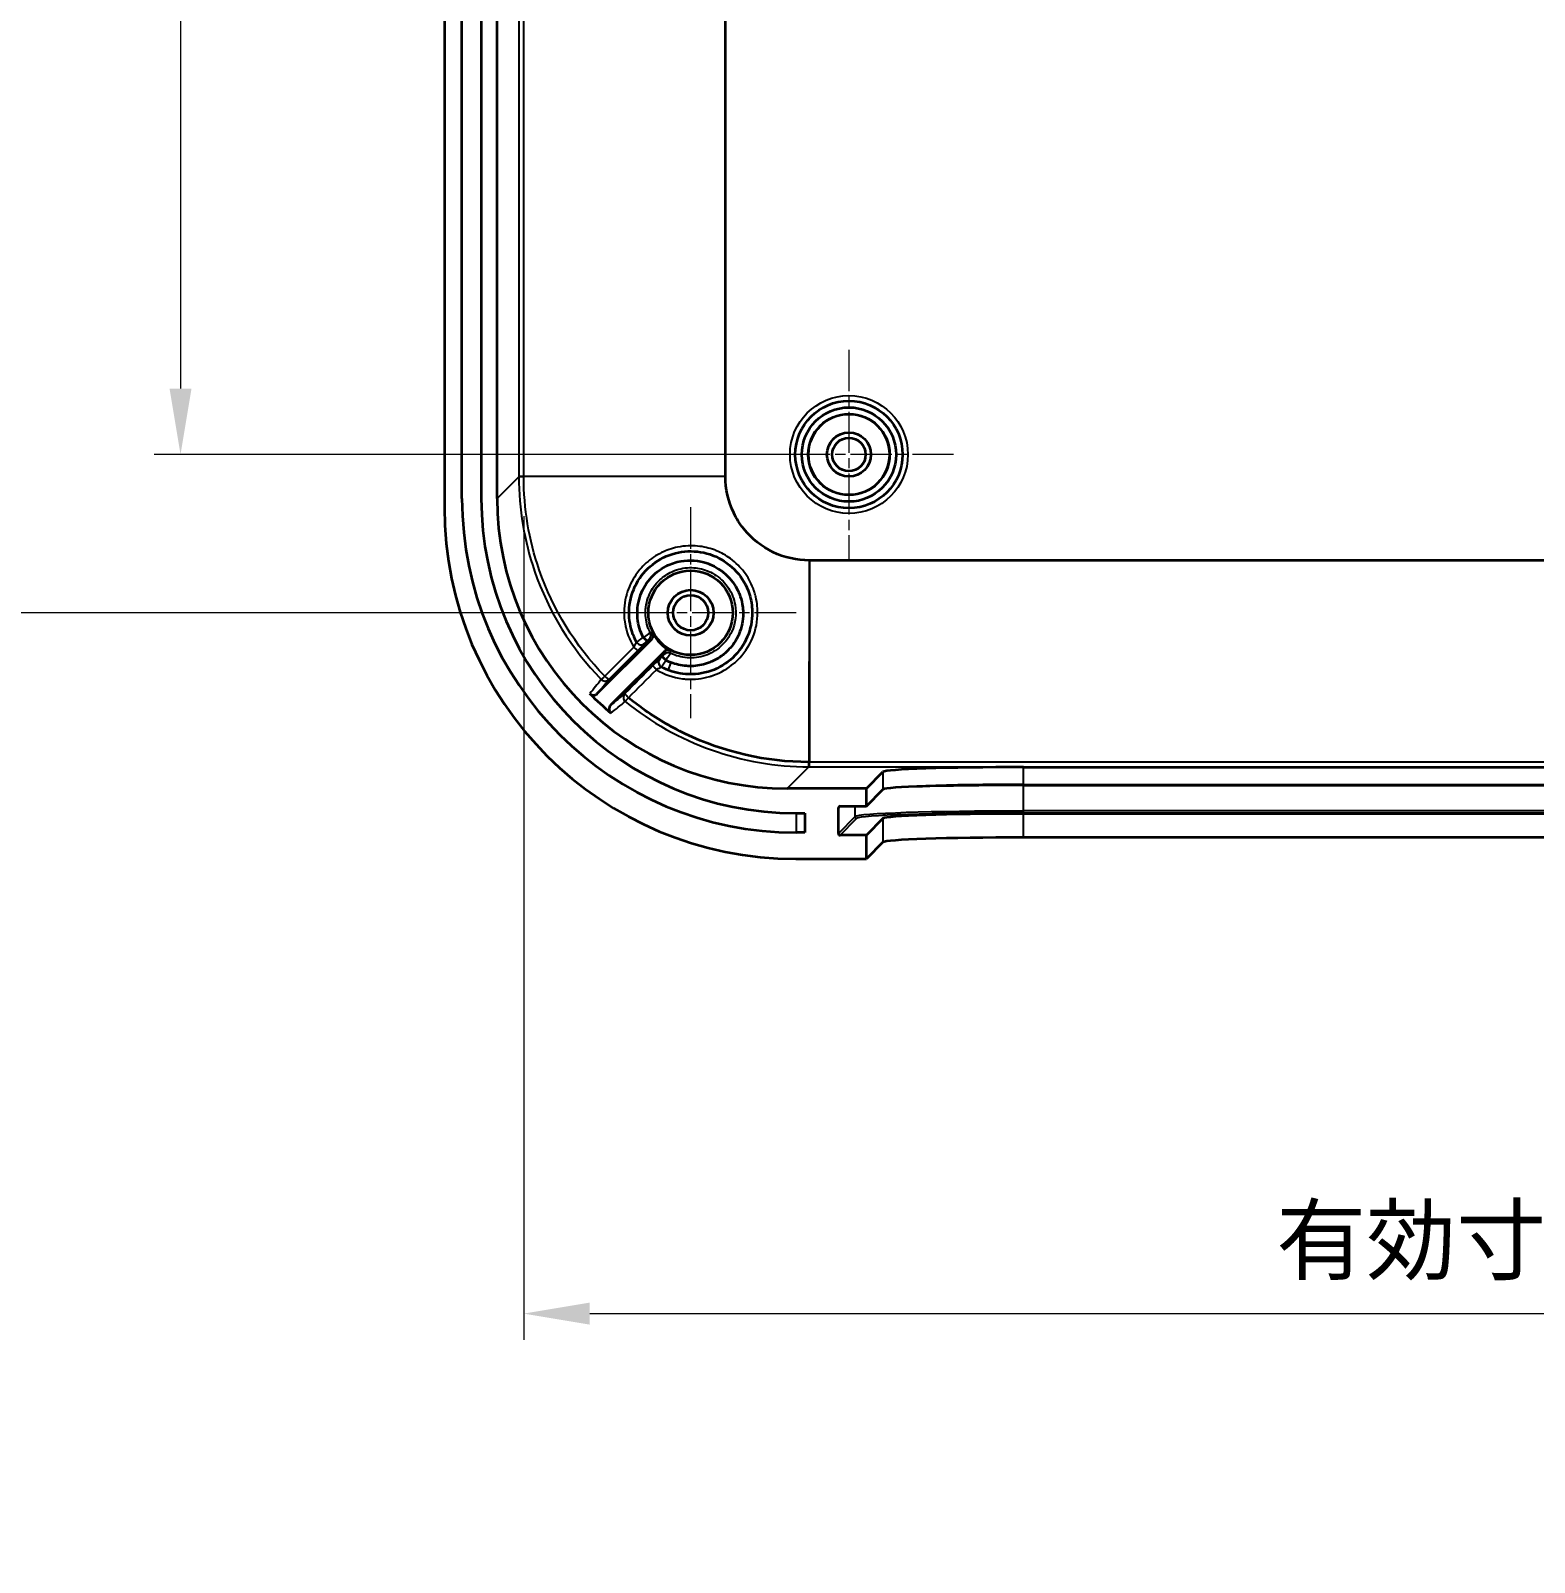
# Model space of a CAD drawing. Header units: millimetres. Extents: x 22 to 3190, y 12 to 574.
# Drawn here: x 1738.8 to 1824.3, y 306.7 to 393.8 of the extents above; entities that cross this region are included whole.
import ezdxf

# ---------------------------------------------------------------- set-up
doc = ezdxf.new("R2010")
doc.units = ezdxf.units.MM
doc.header["$LTSCALE"] = 1.5
doc.linetypes.add('CHAIN', pattern=[0.3543, 0.2362, -0.0295, 0.0591, -0.0295])
doc.layers.get('Defpoints').update_dxf_attribs({"lineweight": 25})
doc.layers.add('Center Mark (ISO)', color=7, linetype='Continuous', lineweight=18, true_color=0x80ffff)
for name, color, linetype, lineweight in [('Dimension (ISO)', 7, 'Continuous', 18), ('Visible (ISO)', 7, 'Continuous', 35), ('Visible Narrow (ISO)', 7, 'Continuous', 25)]:
    doc.layers.add(name, color=color, linetype=linetype, lineweight=lineweight)
doc.styles.add('Note Text (TK)', font='')
doc.styles.get('Note Text (TK)').set_extended_font_data('MS PGothic')
doc.dimstyles.new('Default - Method 1b (TK)', dxfattribs={"dimscale": 1.5, "dimtxt": 2.5, "dimasz": 2.5, "dimexe": 1, "dimexo": 1.5, "dimgap": 1, "dimtad": 1, "dimtoh": 1, "dimrnd": 1e-08, "dimdsep": 46, "dimtxsty": 'Note Text (TK)', "dimcen": 0.09, "dimdle": 5, "dimclrd": 100, "dimclre": 100, "dimclrt": 7, "dimadec": 1, "dimazin": 1, "dimtfac": 1, "dimtmove": 0, "dimatfit": 3, "dimfxl": 1, "dimtolj": 1, "dimlwd": -1, "dimlwe": -1, "dimarcsym": 0})

# ---------------------------------------------------------------- blocks, each defined once
blk = doc.blocks.new('*D47')
at = {"layer": 'Defpoints', "color": 0, "transparency": 16777216}
for p in [(1785.288, 423.694), (1747.288, 369.694), (1785.288, 369.694)]:
    blk.add_point(p, dxfattribs=at)
at = {"layer": 'Dimension (ISO)', "color": 100, "transparency": 16777216}
for p, q in [((1783.038, 423.694), (1745.788, 423.694)), ((1747.288, 419.944), (1747.288, 373.444)), ((1783.038, 369.694), (1745.788, 369.694))]:
    blk.add_line(p, q, dxfattribs=at)
for points in [[(1746.663, 419.944), (1747.913, 419.944), (1747.288, 423.694)], [(1746.663, 373.444), (1747.913, 373.444), (1747.288, 369.694)]]:
    blk.add_solid(points, dxfattribs=at)
at = {"layer": 'Dimension (ISO)', "color": 7, "transparency": 16777216, "insert": (1743.913, 394.19), "char_height": 3.75, "attachment_point": 4, "rotation": 90, "style": 'Note Text (TK)'}
blk.add_mtext('\\A1;54', dxfattribs=at)
blk = doc.blocks.new('*D48')
at = {"layer": 'Defpoints', "color": 0, "transparency": 16777216}
for p in [(1730.992, 432.694), (1776.288, 432.694), (1776.288, 360.694)]:
    blk.add_point(p, dxfattribs=at)
at = {"layer": 'Dimension (ISO)', "color": 100, "transparency": 16777216}
for p, q in [((1774.038, 432.694), (1729.492, 432.694)), ((1730.992, 364.444), (1730.992, 428.944)), ((1774.038, 360.694), (1729.492, 360.694))]:
    blk.add_line(p, q, dxfattribs=at)
for points in [[(1730.367, 428.944), (1731.617, 428.944), (1730.992, 432.694)], [(1730.367, 364.444), (1731.617, 364.444), (1730.992, 360.694)]]:
    blk.add_solid(points, dxfattribs=at)
at = {"layer": 'Dimension (ISO)', "color": 7, "transparency": 16777216, "insert": (1727.617, 394.286), "char_height": 3.75, "attachment_point": 4, "rotation": 90, "style": 'Note Text (TK)'}
blk.add_mtext('\\A1;72', dxfattribs=at)
blk = doc.blocks.new('*D51')
at = {"layer": 'Defpoints', "color": 0, "transparency": 16777216}
for p in [(1907.777, 368.458), (1766.799, 368.434), (1907.777, 320.841)]:
    blk.add_point(p, dxfattribs=at)
at = {"layer": 'Dimension (ISO)', "color": 100, "transparency": 16777216}
for p, q in [((1766.799, 366.184), (1766.799, 319.341)), ((1907.777, 366.208), (1907.777, 319.341)), ((1770.549, 320.841), (1904.027, 320.841))]:
    blk.add_line(p, q, dxfattribs=at)
for points in [[(1770.549, 321.466), (1770.549, 320.216), (1766.799, 320.841)], [(1904.027, 321.466), (1904.027, 320.216), (1907.777, 320.841)]]:
    blk.add_solid(points, dxfattribs=at)
at = {"layer": 'Dimension (ISO)', "color": 7, "transparency": 16777216, "insert": (1808.215, 324.813), "char_height": 3.75, "attachment_point": 4, "style": 'Note Text (TK)'}
blk.add_mtext('\\A1; 有効寸法 / Max dim. 141', dxfattribs=at)

msp = doc.modelspace()

# ---------------------------------------------------------------- linework, layer by layer
at = {"layer": 'Center Mark (ISO)', "linetype": 'CHAIN', "ltscale": 6.611584}
for p, q in [((1785.2882, 375.6437), (1785.2882, 363.7437)), ((1791.2382, 369.6937), (1779.3382, 369.6937))]:
    msp.add_line(p, q, dxfattribs=at)
at = {"layer": 'Center Mark (ISO)', "linetype": 'CHAIN', "ltscale": 6.667144}
for p, q in [((1776.2882, 366.6937), (1776.2882, 354.6937)), ((1782.2882, 360.6937), (1770.2882, 360.6937))]:
    msp.add_line(p, q, dxfattribs=at)
at = {"layer": 'Visible (ISO)'}
for p, q in [((1762.2882, 426.7059), (1762.2882, 366.6815)), ((1763.2882, 367.1937), (1763.2882, 426.1937)), ((1764.3882, 426.1937), (1764.3882, 367.1937)), ((1765.2882, 367.1837), (1765.2882, 426.2038)), ((1778.2628, 368.4583), (1778.2628, 424.9292)), ((1778.2628, 368.4491), (1778.2628, 368.4583)), ((1783.0527, 363.6683), (1783.0436, 363.6683)), ((1891.5236, 363.6683), (1783.0527, 363.6683)), ((1770.982, 356.0947), (1774.0728, 359.1855)), ((1774.7799, 358.4784), (1771.7387, 355.4372)), ((1795.2186, 351.916), (1879.3577, 351.916)), ((1786.2882, 350.6937), (1787.2233, 351.6462)), ((1786.2882, 350.6937), (1781.7781, 350.6937)), ((1786.2882, 349.6956), (1786.2882, 350.6937)), ((1786.2882, 349.6956), (1787.2233, 350.648)), ((1795.2186, 350.9178), (1879.3577, 350.9178)), ((1782.2882, 349.2937), (1782.7882, 349.2937)), ((1782.7882, 349.2937), (1782.7882, 348.1937)), ((1784.6889, 348.1446), (1784.6907, 349.5955)), ((1784.7909, 349.6956), (1786.2882, 349.6956)), ((1787.2233, 348.997), (1786.2882, 348.0445)), ((1879.3577, 349.2668), (1795.2186, 349.2668)), ((1782.7882, 348.1937), (1782.2882, 348.1937)), ((1786.2882, 348.0445), (1784.7889, 348.0445)), ((1786.2882, 346.6937), (1786.2882, 348.0445)), ((1787.2233, 347.6462), (1786.2882, 346.6937)), ((1879.3577, 347.916), (1795.2186, 347.916)), ((1782.276, 346.6937), (1786.2882, 346.6937))]:
    msp.add_line(p, q, dxfattribs=at)
for centre, radius in [((1785.2882, 369.6937), 3.05), ((1785.2882, 369.6937), 2.68), ((1785.2882, 369.6937), 2.3), ((1785.2882, 369.6937), 1.25), ((1785.2882, 369.6937), 0.95), ((1776.2882, 360.6937), 2.4), ((1776.2882, 360.6937), 1.3), ((1776.2882, 360.6937), 1)]:
    msp.add_circle(centre, radius, dxfattribs=at)
for centre, radius, start, end in [((1782.2882, 367.1937), 19, 180, 270), ((1782.2882, 367.1937), 17.9, 180, 270), ((1776.2882, 360.6937), 2.4518, 208.099301, 241.900699)]:
    msp.add_arc(centre, radius, start, end, dxfattribs=at)
for centre, major_axis, ratio, start_param, end_param in [((1781.7982, 367.2038), (-11.6815, -11.6815), 0.9987828, 5.4983961, 7.0679745), ((1782.3003, 366.7059), (-14.1594, -14.1594), 0.9987828, 5.4983961, 7.0679745), ((1774.8384, 360.1546), (-1.2423, -0.865), 0.1622715, 6.2616213, 6.3123807), ((1775.7777, 359.2827), (0.892, 1.2829), 0.1596934, 3.1127788, 3.1626614), ((1776.2667, 360.6695), (-2.2796, 1.9676), 0.9981776, 1.8068321, 1.9074243), ((1782.3046, 367.7101), (-11.6815, -11.6815), 0.9987828, 6.2774557, 6.3763468), ((1795.2186, 351.6366), (-8, 0), 0.0349208, 4.712389, 6.248913), ((1795.2186, 350.6384), (8, 0), 0.0349208, 1.5707963, 3.1073204), ((1784.7907, 349.5955), (0.0701, 0.0714), 0.9988047, 0.7756243, 2.3464206), ((1795.2186, 348.9874), (-8, 0), 0.0349208, 4.712389, 6.248913), ((1784.789, 348.1446), (-0.0701, -0.0714), 0.9988047, 5.4880132, 7.0588096), ((1795.2186, 347.6366), (8, 0), 0.0349208, 1.5707963, 3.1073204)]:
    msp.add_ellipse(centre, major_axis=major_axis, ratio=ratio, start_param=start_param, end_param=end_param, dxfattribs=at)
for points, knots in [([(1783.0436, 363.6683), (1782.3263, 363.6697), (1780.8962, 363.9986), (1779.4679, 365.1395), (1778.5117, 366.6604), (1778.2641, 367.7319), (1778.2628, 368.4491)], [-0.7828903, -0.7828903, -0.7828903, -0.7828903, -0.3355244, 0.1118415, 0.3355244, 0.7828903, 0.7828903, 0.7828903, 0.7828903]), ([(1773.21, 359.028), (1773.0063, 359.405), (1772.721, 360.2876), (1772.8323, 361.7087), (1773.5323, 363.0117), (1774.6971, 363.9251), (1776.1268, 364.2889), (1778.0821, 363.9766), (1779.3251, 362.7437), (1779.752, 361.3516), (1779.8467, 360.3825), (1779.5219, 359.1076), (1778.6113, 357.9424), (1777.3081, 357.2393), (1775.8854, 357.126), (1775.0007, 357.4111), (1774.6224, 357.6156)], [1.305885, 1.305885, 1.305885, 1.305885, 1.4454958, 1.6031123, 1.7607287, 1.9183452, 2.0759616, 2.2335781, 2.548811, 2.6013498, 2.7064274, 2.8640438, 3.0216603, 3.1792767, 3.3368932, 3.4769863, 3.4769863, 3.4769863, 3.4769863]), ([(1773.5934, 359.2942), (1773.4192, 359.6321), (1773.1946, 360.3939), (1773.3165, 361.59), (1773.9023, 362.6604), (1774.778, 363.3555), (1775.9228, 363.7356), (1776.7997, 363.6711), (1777.3161, 363.4789), (1777.3632, 363.4599)], [0.25268618, 0.25268618, 0.25268618, 0.25268618, 0.38573744, 0.52588605, 0.66603465, 0.80618326, 0.91129471, 1.08648047, 1.10425203, 1.10425203, 1.10425203, 1.10425203]), ([(1777.3632, 363.4599), (1778.0587, 363.1802), (1778.6979, 362.5858), (1779.0276, 361.8428), (1779.0512, 361.7847)], [1.10425203, 1.10425203, 1.10425203, 1.10425203, 1.36677768, 1.38876003, 1.38876003, 1.38876003, 1.38876003]), ([(1779.0511, 361.7847), (1779.0529, 361.7803), (1779.0547, 361.7758), (1779.0565, 361.7714), (1779.1316, 361.5837), (1779.1875, 361.3883), (1779.2233, 361.1895), (1779.2464, 361.0611), (1779.2611, 360.9313), (1779.2674, 360.8013), (1779.2867, 360.4025), (1779.2263, 360.0014), (1779.0898, 359.6275), (1779.0631, 359.5544), (1779.0336, 359.4823), (1779.0012, 359.4115), (1778.8681, 359.1202), (1778.6871, 358.8503), (1778.4685, 358.6158), (1778.4108, 358.5538), (1778.3504, 358.4943), (1778.2877, 358.4375), (1778.1374, 358.3015), (1777.9733, 358.1809), (1777.7986, 358.0779), (1777.7026, 358.0213), (1777.6034, 357.97), (1777.5017, 357.9244), (1777.4182, 357.8869), (1777.3329, 357.8532), (1777.2462, 357.8235), (1776.955, 357.7238), (1776.6481, 357.6694), (1776.34, 357.6624), (1776.2419, 357.6602), (1776.1438, 357.6628), (1776.046, 357.6702), (1775.745, 357.693), (1775.4471, 357.7615), (1775.1659, 357.8721)], [1.38876004, 1.38876004, 1.38876004, 1.38876004, 1.39042964, 1.39042964, 1.39042964, 1.46123387, 1.46123387, 1.46123387, 1.50692629, 1.50692629, 1.50692629, 1.64707489, 1.64707489, 1.64707489, 1.6744959, 1.6744959, 1.6744959, 1.7872235, 1.7872235, 1.7872235, 1.81698766, 1.81698766, 1.81698766, 1.88823645, 1.88823645, 1.88823645, 1.9273721, 1.9273721, 1.9273721, 1.95952388, 1.95952388, 1.95952388, 2.06752071, 2.06752071, 2.06752071, 2.10189751, 2.10189751, 2.10189751, 2.20766931, 2.20766931, 2.20766931, 2.20766931]), ([(1773.8072, 359.0832), (1773.8067, 359.083), (1773.8015, 359.0876), (1773.792, 359.0965), (1773.7818, 359.106), (1773.7668, 359.1203), (1773.7476, 359.139), (1773.7285, 359.1576), (1773.7056, 359.18), (1773.6804, 359.2049), (1773.6553, 359.2298), (1773.6282, 359.2566), (1773.6007, 359.2841)], [-0.046047423, -0.046047423, -0.046047423, -0.046047423, -0.035137637, -0.035137637, -0.035137637, -0.02337866, -0.02337866, -0.02337866, -0.011675216, -0.011675216, -0.011675216, 0, 0, 0, 0]), ([(1774.0728, 359.1855), (1774.1004, 359.2131), (1774.1224, 359.2459), (1774.1375, 359.282), (1774.1436, 359.2965), (1774.1485, 359.3115), (1774.1522, 359.3267), (1774.1576, 359.3492), (1774.1603, 359.3723), (1774.1604, 359.3956), (1774.1605, 359.4205), (1774.1576, 359.4453), (1774.1517, 359.4694), (1774.1458, 359.4936), (1774.137, 359.517), (1774.1253, 359.5389)], [0, 0, 0, 0, 0.011719319, 0.011719319, 0.011719319, 0.01645319, 0.01645319, 0.01645319, 0.023438445, 0.023438445, 0.023438445, 0.030902681, 0.030902681, 0.030902681, 0.038366936, 0.038366936, 0.038366936, 0.038366936]), ([(1774.8801, 358.0044), (1774.8526, 358.0319), (1774.8257, 358.059), (1774.8007, 358.0842), (1774.7762, 358.109), (1774.7539, 358.1317), (1774.7354, 358.1507), (1774.7161, 358.1706), (1774.7012, 358.1861), (1774.6912, 358.1967), (1774.682, 358.2066), (1774.6772, 358.212), (1774.6773, 358.2125)], [-0.0461261, -0.0461261, -0.0461261, -0.0461261, -0.034437263, -0.034437263, -0.034437263, -0.022934343, -0.022934343, -0.022934343, -0.010949687, -0.010949687, -0.010949687, 0.000225745, 0.000225745, 0.000225745, 0.000225745]), ([(1775.1333, 358.5309), (1775.0989, 358.5493), (1775.0611, 358.5605), (1775.0222, 358.5644), (1774.9883, 358.5679), (1774.9542, 358.5657), (1774.9212, 358.5577), (1774.9163, 358.5566), (1774.9115, 358.5553), (1774.9067, 358.5539), (1774.8829, 358.5468), (1774.8601, 358.5367), (1774.8387, 358.524), (1774.8173, 358.5113), (1774.7975, 358.496), (1774.7799, 358.4784)], [0, 0, 0, 0, 0.011719325, 0.011719325, 0.011719325, 0.021942892, 0.021942892, 0.021942892, 0.023438457, 0.023438457, 0.023438457, 0.030902685, 0.030902685, 0.030902685, 0.038366937, 0.038366937, 0.038366937, 0.038366937]), ([(1770.5564, 356.0957), (1770.5711, 356.0809), (1770.5874, 356.0677), (1770.6223, 356.0449), (1770.641, 356.0353), (1770.6949, 356.0142), (1770.7318, 356.0069), (1770.8059, 356.0067), (1770.843, 356.0138), (1770.897, 356.0347), (1770.9158, 356.0442), (1770.9509, 356.0668), (1770.9673, 356.08), (1770.982, 356.0947)], [-0.047283753, -0.047283753, -0.047283753, -0.047283753, -0.041027353, -0.041027353, -0.034769812, -0.034769812, -0.023655693, -0.023655693, -0.012536836, -0.012536836, -0.006268454, -0.006268454, 0, 0, 0, 0]), ([(1771.7387, 355.4372), (1771.7223, 355.4208), (1771.708, 355.4025), (1771.6838, 355.363), (1771.674, 355.3419), (1771.6549, 355.285), (1771.6494, 355.2479), (1771.6527, 355.1743), (1771.6616, 355.138), (1771.6858, 355.083), (1771.6975, 355.0629), (1771.7253, 355.0257), (1771.7413, 355.0087), (1771.7591, 354.9939)], [-0.049888008, -0.049888008, -0.049888008, -0.049888008, -0.042948097, -0.042948097, -0.036008682, -0.036008682, -0.024958318, -0.024958318, -0.013910212, -0.013910212, -0.00695471, -0.00695471, 0, 0, 0, 0]), ([(1783.0119, 352.2044), (1780.5884, 352.2045), (1778.1649, 352.7602), (1775.982, 353.8102), (1775.1348, 354.2178), (1774.3236, 354.6998), (1773.559, 355.247), (1773.2827, 355.4448), (1773.0129, 355.6517), (1772.7498, 355.8669)], [-2.544143, -2.544143, -2.544143, -2.544143, -1.8181008, -1.8181008, -1.8181008, -1.5362909, -1.5362909, -1.5362909, -1.434445, -1.434445, -1.434445, -1.434445])]:
    msp.add_open_spline(points, degree=3, knots=knots, dxfattribs=at)
at = {"layer": 'Visible Narrow (ISO)'}
for p, q in [((1766.522, 424.9292), (1766.522, 368.4583)), ((1766.7989, 368.4583), (1766.7989, 424.9292)), ((1766.522, 368.4583), (1766.7989, 368.4583)), ((1766.522, 368.4583), (1766.522, 368.4274)), ((1766.7989, 368.4274), (1766.7989, 368.4583)), ((1766.7989, 368.4583), (1778.2628, 368.4583)), ((1778.2628, 368.4491), (1766.7989, 368.4274)), ((1766.522, 368.4175), (1765.2882, 367.1837)), ((1766.522, 368.4274), (1766.522, 368.4175)), ((1766.7989, 368.4175), (1766.7989, 368.4274)), ((1783.0218, 352.2044), (1783.0436, 363.6683)), ((1783.0527, 363.6683), (1783.0527, 352.2044)), ((1773.6859, 358.9586), (1773.6853, 358.9598)), ((1773.052, 358.7449), (1771.4056, 357.0972)), ((1771.6328, 356.8997), (1773.2805, 358.5487)), ((1774.5542, 358.0909), (1774.553, 358.0915)), ((1781.7781, 350.6937), (1783.0119, 351.9276)), ((1783.0218, 352.2044), (1783.0119, 352.2044)), ((1783.0119, 351.9276), (1783.0218, 351.9276)), ((1783.0527, 352.2044), (1783.0218, 352.2044)), ((1783.0218, 351.9276), (1783.0527, 351.9276)), ((1783.0527, 351.9276), (1783.0527, 352.2044)), ((1891.5236, 352.2044), (1783.0527, 352.2044)), ((1783.0527, 351.9276), (1891.5236, 351.9276)), ((1795.2186, 350.9178), (1795.2186, 351.916)), ((1787.2233, 351.6462), (1787.2233, 350.648)), ((1795.2204, 350.9178), (1795.2204, 350.8718)), ((1795.2204, 350.8718), (1879.3559, 350.8718)), ((1795.2204, 349.4227), (1795.2204, 350.8718)), ((1782.2882, 349.2937), (1782.2882, 348.1937)), ((1784.6907, 349.5955), (1784.7889, 349.6955)), ((1785.6261, 349.6956), (1785.6261, 349.0991)), ((1795.2204, 349.3192), (1795.2204, 349.4227)), ((1879.3559, 349.4227), (1795.2204, 349.4227)), ((1795.2204, 349.3192), (1879.3559, 349.3192)), ((1785.6261, 349.0991), (1784.6889, 348.1446)), ((1784.7889, 348.0445), (1785.726, 348.999)), ((1787.2233, 348.997), (1787.2233, 347.6462)), ((1795.2186, 347.916), (1795.2186, 349.2668))]:
    msp.add_line(p, q, dxfattribs=at)
for radius in [3.35, 2.3282]:
    msp.add_circle((1785.2882, 369.6937), radius, dxfattribs=at)
for centre, major_axis, ratio, start_param, end_param in [((1766.8218, 368.4274), (-0.3, 0), 0.0000649, 4.7889096, 6.2482787), ((1766.8218, 368.4175), (-0.3, 0), 0.0000182, 4.7889095, 6.2482791), ((1773.4738, 359.1707), (-0.2637, -0.143), 0.9999851, 0, 1.859425), ((1773.4731, 359.172), (-0.234, -0.1877), 0.999986, 6.1085827, 6.2831853), ((1773.4731, 359.172), (-0.2121, -0.2121), 0.9999875, 0.2393648, 1.5707963), ((1773.7206, 359.4195), (0.2121, 0.2121), 0.9999934, 4.712389, 5.9584433), ((1773.0684, 358.7608), (0.2122, -0.212), 0.0763073, 4.7112406, 6.277934), ((1774.7664, 357.8787), (-0.2121, -0.2121), 0.9999875, 4.712389, 6.0459635), ((1774.7651, 357.8794), (-0.2121, -0.2121), 0.9999875, 4.712389, 6.5719487), ((1775.0139, 358.1263), (0.2121, 0.2121), 0.9999934, 0.3247314, 1.5707963), ((1774.3558, 357.4746), (-0.212, 0.2122), 0.0758034, 0.0052511, 1.5796785), ((1774.7664, 357.8787), (-0.1881, -0.2337), 0.9999861, 0, 0.1762972), ((1775.1886, 357.9025), (-0.1833, -0.4652), 0.0199946, 4.7861256, 6.2461623), ((1771.4207, 357.1118), (-0.2148, -0.2095), 0.00001, 4.7887794, 6.2338665), ((1771.4207, 357.1118), (0.2333, -0.1886), 0.9987659, 4.5945626, 6.1775652), ((1771.4207, 357.1118), (0.2122, -0.212), 0.0763096, 4.71143, 6.277934), ((1772.7626, 355.8826), (-0.1888, 0.2331), 0.9987431, 0.1046556, 1.77512), ((1772.7626, 355.8826), (-0.212, 0.2122), 0.0759351, 0.0052511, 1.5779127), ((1772.7626, 355.8826), (-0.1899, -0.2323), 0.00001, 0.0491009, 1.4944048), ((1783.0119, 352.2274), (0, -0.3), 0.0000182, 0.034907, 1.494276), ((1783.0218, 352.2274), (0, -0.3), 0.0000649, 0.0349066, 1.4942757), ((1795.2204, 350.5367), (9.6, 0), 0.0348995, 1.5707963, 2.4281859), ((1795.2204, 349.0876), (-9.6, 0), 0.0348995, 4.712389, 6.2489339), ((1795.2204, 348.9877), (-9.5, 0), 0.0348995, 4.712389, 6.2489339), ((1785.726, 349.099), (-0.0714, 0.0701), 0.9988047, 0.7756243, 2.3464206)]:
    msp.add_ellipse(centre, major_axis=major_axis, ratio=ratio, start_param=start_param, end_param=end_param, dxfattribs=at)
for points, knots in [([(1766.522, 368.4175), (1766.522, 366.5967), (1766.8262, 364.7757), (1767.418, 363.054), (1768.2071, 360.7584), (1769.5111, 358.6406), (1771.2062, 356.9026)], [0, 0, 0, 0, 0.5363082, 0.5363082, 0.5363082, 1.2513859, 1.2513859, 1.2513859, 1.2513859]), ([(1771.4043, 357.0959), (1769.7377, 358.8046), (1767.4952, 362.4491), (1766.7989, 366.6273), (1766.7989, 368.4175)], [-1.2513855, -1.2513855, -1.2513855, -1.2513855, -0.5363082, 0, 0, 0, 0]), ([(1774.3416, 357.4566), (1774.791, 357.186), (1775.2973, 357.0105), (1775.8174, 356.9442), (1775.9003, 356.9336), (1775.9835, 356.9258), (1776.0668, 356.9208), (1776.5069, 356.8943), (1776.9516, 356.9447), (1777.3741, 357.0698), (1777.4277, 357.0857), (1777.481, 357.1028), (1777.5338, 357.121), (1777.5522, 357.1273), (1777.5705, 357.1338), (1777.5888, 357.1404), (1778.0108, 357.2934), (1778.4053, 357.5218), (1778.7479, 357.8114), (1778.7722, 357.832), (1778.7963, 357.8528), (1778.82, 357.874), (1779.1877, 358.2011), (1779.491, 358.6003), (1779.7076, 359.0422), (1779.7144, 359.0561), (1779.7211, 359.07), (1779.7278, 359.084), (1779.9441, 359.5393), (1780.0688, 360.0381), (1780.0922, 360.5417), (1780.0924, 360.546), (1780.0926, 360.5503), (1780.0928, 360.5546), (1780.1078, 360.9034), (1780.0745, 361.2543), (1779.9942, 361.5942), (1779.9888, 361.6172), (1779.9832, 361.6401), (1779.9773, 361.663), (1779.9544, 361.7525), (1779.9283, 361.8412), (1779.899, 361.9288), (1779.8804, 361.9846), (1779.8605, 362.0398), (1779.8392, 362.0946), (1779.7758, 362.2581), (1779.7006, 362.4168), (1779.6151, 362.5698), (1779.4449, 362.8741), (1779.2309, 363.1533), (1778.9841, 363.399), (1778.8489, 363.5335), (1778.7039, 363.6582), (1778.5504, 363.7715), (1778.3027, 363.9543), (1778.0326, 364.1069), (1777.7475, 364.2239), (1777.7254, 364.233), (1777.7032, 364.2418), (1777.6809, 364.2504), (1777.6671, 364.2558), (1777.6533, 364.261), (1777.6394, 364.2662), (1777.3333, 364.3804), (1777.0122, 364.4546), (1776.687, 364.4862), (1776.5052, 364.5038), (1776.322, 364.5085), (1776.1395, 364.5002), (1775.9393, 364.491), (1775.74, 364.466), (1775.5437, 364.4257), (1775.2273, 364.3607), (1774.919, 364.2557), (1774.6291, 364.113), (1774.4752, 364.0371), (1774.3264, 363.9507), (1774.1842, 363.8548), (1773.8921, 363.6578), (1773.6273, 363.4203), (1773.4003, 363.1509), (1773.319, 363.0544), (1773.2426, 362.9538), (1773.1713, 362.8497), (1772.9467, 362.5216), (1772.7737, 362.1579), (1772.6614, 361.7764), (1772.643, 361.7141), (1772.6263, 361.6513), (1772.6112, 361.5881), (1772.506, 361.1487), (1772.48, 360.6903), (1772.535, 360.2417), (1772.5359, 360.2344), (1772.5368, 360.2271), (1772.5378, 360.2199), (1772.5437, 360.1743), (1772.5504, 360.1288), (1772.5579, 360.0834), (1772.6362, 359.6116), (1772.8047, 359.1545), (1773.052, 358.7449)], [-3.4945096, -3.4945096, -3.4945096, -3.4945096, -3.3368831, -3.3368831, -3.3368831, -3.3117759, -3.3117759, -3.3117759, -3.1792524, -3.1792524, -3.1792524, -3.1624355, -3.1624355, -3.1624355, -3.1565957, -3.1565957, -3.1565957, -3.0216115, -3.0216115, -3.0216115, -3.0120428, -3.0120428, -3.0120428, -2.8639895, -2.8639895, -2.8639895, -2.8593329, -2.8593329, -2.8593329, -2.7076532, -2.7076532, -2.7076532, -2.706359, -2.706359, -2.706359, -2.6012943, -2.6012943, -2.6012943, -2.594188, -2.594188, -2.594188, -2.5663983, -2.5663983, -2.5663983, -2.5487239, -2.5487239, -2.5487239, -2.4959566, -2.4959566, -2.4959566, -2.3910243, -2.3910243, -2.3910243, -2.3335434, -2.3335434, -2.3335434, -2.2408011, -2.2408011, -2.2408011, -2.2336125, -2.2336125, -2.2336125, -2.2291579, -2.2291579, -2.2291579, -2.1308275, -2.1308275, -2.1308275, -2.0758403, -2.0758403, -2.0758403, -2.0155345, -2.0155345, -2.0155345, -1.9183225, -1.9183225, -1.9183225, -1.866694, -1.866694, -1.866694, -1.7607071, -1.7607071, -1.7607071, -1.7227462, -1.7227462, -1.7227462, -1.6031198, -1.6031198, -1.6031198, -1.5835836, -1.5835836, -1.5835836, -1.4477012, -1.4477012, -1.4477012, -1.4454984, -1.4454984, -1.4454984, -1.4316711, -1.4316711, -1.4316711, -1.2878794, -1.2878794, -1.2878794, -1.2878794]), ([(1773.9894, 359.5529), (1773.9491, 359.6339), (1773.9132, 359.717), (1773.882, 359.8012), (1773.7667, 360.1118), (1773.7118, 360.4512), (1773.7231, 360.7821), (1773.7258, 360.8623), (1773.7323, 360.9427), (1773.7426, 361.0229), (1773.7648, 361.1948), (1773.8047, 361.3654), (1773.861, 361.5292), (1773.887, 361.6048), (1773.9165, 361.679), (1773.9492, 361.7514), (1774.086, 362.0542), (1774.2862, 362.3349), (1774.5278, 362.5626), (1774.7295, 362.7528), (1774.966, 362.9124), (1775.2191, 363.0284), (1775.2693, 363.0514), (1775.3201, 363.0728), (1775.3714, 363.0924), (1775.6805, 363.2107), (1776.019, 363.2692), (1776.3502, 363.2613), (1776.6496, 363.2542), (1776.9528, 363.1929), (1777.2325, 363.0824)], [-0.98264617, -0.98264617, -0.98264617, -0.98264617, -0.95042883, -0.95042883, -0.95042883, -0.8316107, -0.8316107, -0.8316107, -0.80280313, -0.80280313, -0.80280313, -0.74101124, -0.74101124, -0.74101124, -0.71248341, -0.71248341, -0.71248341, -0.59313303, -0.59313303, -0.59313303, -0.49351794, -0.49351794, -0.49351794, -0.47377282, -0.47377282, -0.47377282, -0.35480892, -0.35480892, -0.35480892, -0.24729818, -0.24729818, -0.24729818, -0.24729818]), ([(1777.2325, 363.0824), (1777.2363, 363.081), (1777.24, 363.0795), (1777.2438, 363.078), (1777.2679, 363.0683), (1777.2919, 363.0583), (1777.3156, 363.0479), (1777.6173, 362.9163), (1777.8983, 362.7221), (1778.128, 362.4862), (1778.3589, 362.2493), (1778.5463, 361.9618), (1778.6699, 361.6553)], [-0.24729813, -0.24729813, -0.24729813, -0.24729813, -0.24585414, -0.24585414, -0.24585414, -0.23655435, -0.23655435, -0.23655435, -0.11855732, -0.11855732, -0.11855732, 0, 0, 0, 0]), ([(1778.6699, 361.6553), (1778.6714, 361.6515), (1778.6729, 361.6478), (1778.6744, 361.644), (1778.7383, 361.4836), (1778.7858, 361.3168), (1778.8162, 361.1468), (1778.9074, 360.6368), (1778.8394, 360.098), (1778.6232, 359.6259), (1778.4791, 359.3112), (1778.2699, 359.0252), (1778.013, 358.7924), (1777.8846, 358.676), (1777.7445, 358.5727), (1777.5952, 358.4845), (1777.4459, 358.3962), (1777.2874, 358.323), (1777.1233, 358.2666), (1776.7953, 358.1539), (1776.445, 358.1086), (1776.0987, 358.1343), (1775.7689, 358.1588), (1775.4429, 358.2482), (1775.1473, 358.395)], [-1.91841656, -1.91841656, -1.91841656, -1.91841656, -1.91696796, -1.91696796, -1.91696796, -1.85509679, -1.85509679, -1.85509679, -1.66948331, -1.66948331, -1.66948331, -1.54574098, -1.54574098, -1.54574098, -1.48386982, -1.48386982, -1.48386982, -1.42199865, -1.42199865, -1.42199865, -1.29825633, -1.29825633, -1.29825633, -1.18043502, -1.18043502, -1.18043502, -1.18043502]), ([(1773.21, 359.0279), (1773.2105, 359.0269), (1773.2046, 359.0114), (1773.1612, 358.9252), (1773.0962, 358.8144), (1773.0519, 358.7449)], [0, 0, 0, 0, 0.019614437, 0.045767019, 0.091534037, 0.091534037, 0.091534037, 0.091534037]), ([(1773.5934, 359.2942), (1773.4924, 359.2248), (1773.3945, 359.1566), (1773.3236, 359.1072), (1773.283, 359.079), (1773.2516, 359.0571), (1773.2321, 359.0439), (1773.2181, 359.0344), (1773.2102, 359.0293), (1773.2093, 359.0293)], [-0.030708053, -0.030708053, -0.030708053, -0.030708053, -0.015354026, -0.015354026, -0.015354026, -0.006580297, -0.006580297, -0.006580297, -0.000278329, -0.000278329, -0.000278329, -0.000278329]), ([(1773.2805, 358.5487), (1773.388, 358.6563), (1773.5514, 358.8205), (1773.6679, 358.9389), (1773.6861, 358.9583), (1773.6859, 358.9586)], [-0.091534037, -0.091534037, -0.091534037, -0.091534037, -0.045767019, -0.019614437, 0, 0, 0, 0]), ([(1773.9894, 359.5528), (1773.9891, 359.5508), (1773.9465, 359.5211), (1773.8762, 359.473), (1773.8037, 359.4234), (1773.703, 359.3548), (1773.6007, 359.2841)], [-0.03071154, -0.03071154, -0.03071154, -0.03071154, -0.015620855, -0.015620855, -0.015620855, -0.00008011, -0.00008011, -0.00008011, -0.00008011]), ([(1773.6853, 358.9598), (1773.6852, 358.96), (1773.6913, 358.9665), (1773.7281, 359.0038), (1773.7764, 359.0524), (1773.8072, 359.0832)], [0, 0, 0, 0, 0.006580297, 0.015354026, 0.028604345, 0.028604345, 0.028604345, 0.028604345]), ([(1773.8072, 359.0832), (1773.8383, 359.1143), (1773.9025, 359.1782), (1773.9324, 359.2074), (1773.9328, 359.2074)], [0.00209801, 0.00209801, 0.00209801, 0.00209801, 0.015419619, 0.030778565, 0.030778565, 0.030778565, 0.030778565]), ([(1774.553, 358.0915), (1774.5526, 358.0918), (1774.5267, 358.067), (1774.4001, 357.9423), (1774.2511, 357.794), (1774.1437, 357.6867)], [-0.091371143, -0.091371143, -0.091371143, -0.091371143, -0.065265102, -0.045685572, 0, 0, 0, 0]), ([(1774.6773, 358.2125), (1774.6466, 358.1818), (1774.603, 358.1384), (1774.5631, 358.0991), (1774.5544, 358.0908), (1774.5542, 358.0909)], [0.002101645, 0.002101645, 0.002101645, 0.002101645, 0.015320554, 0.021886505, 0.030641107, 0.030641107, 0.030641107, 0.030641107]), ([(1774.6237, 357.6149), (1774.624, 357.6159), (1774.6335, 357.6297), (1774.6505, 357.6539), (1774.6633, 357.6721), (1774.6803, 357.6961), (1774.7006, 357.725), (1774.7505, 357.7959), (1774.8198, 357.8949), (1774.8902, 357.997)], [-0.030359019, -0.030359019, -0.030359019, -0.030359019, -0.021886505, -0.021886505, -0.021886505, -0.015545703, -0.015545703, -0.015545703, 0, 0, 0, 0]), ([(1774.8018, 358.3384), (1774.8018, 358.3381), (1774.7725, 358.308), (1774.7085, 358.2437), (1774.6773, 358.2125)], [0, 0, 0, 0, 0.015392747, 0.028747051, 0.028747051, 0.028747051, 0.028747051]), ([(1774.8801, 358.0044), (1774.95, 358.1056), (1775.0176, 358.2052), (1775.0668, 358.2778), (1775.1158, 358.3502), (1775.1458, 358.3945), (1775.1473, 358.395)], [-0.030764311, -0.030764311, -0.030764311, -0.030764311, -0.015392747, -0.015392747, -0.015392747, -0.000067773, -0.000067773, -0.000067773, -0.000067773]), ([(1774.3416, 357.4566), (1774.4111, 357.5008), (1774.4813, 357.5422), (1774.534, 357.5712), (1774.5565, 357.5837), (1774.5758, 357.5937), (1774.5905, 357.6011), (1774.61, 357.611), (1774.6213, 357.6162), (1774.6224, 357.6156)], [0, 0, 0, 0, 0.045685572, 0.045685572, 0.045685572, 0.065265102, 0.065265102, 0.065265102, 0.091371143, 0.091371143, 0.091371143, 0.091371143])]:
    msp.add_open_spline(points, degree=3, knots=knots, dxfattribs=at)
for points in [[(1773.9328, 359.2074), (1773.9791, 359.1998), (1774.0258, 359.1925), (1774.0728, 359.1855)], [(1774.1253, 359.5389), (1774.0798, 359.5432), (1774.0345, 359.5478), (1773.9894, 359.5529)], [(1774.7799, 358.4784), (1774.7869, 358.4314), (1774.7942, 358.3847), (1774.8018, 358.3384)], [(1775.1473, 358.395), (1775.1423, 358.4401), (1775.1376, 358.4854), (1775.1333, 358.5309)], [(1774.1437, 357.6867), (1773.6126, 357.156), (1773.0815, 356.6254), (1772.5505, 356.0947)], [(1772.7498, 355.8669), (1773.2793, 356.3955), (1773.8104, 356.926), (1774.3416, 357.4566)], [(1771.2062, 356.9026), (1770.9895, 356.6336), (1770.7729, 356.3646), (1770.5564, 356.0957)], [(1770.982, 356.0947), (1771.1989, 356.363), (1771.4158, 356.6313), (1771.6328, 356.8997)], [(1772.5505, 356.0947), (1772.2798, 355.8755), (1772.0092, 355.6563), (1771.7387, 355.4372)], [(1771.7591, 354.9939), (1772.0303, 355.2127), (1772.3016, 355.4316), (1772.5729, 355.6506)], [(1772.5729, 355.6506), (1775.4899, 353.2659), (1779.2445, 351.9276), (1783.0119, 351.9276)]]:
    msp.add_open_spline(points, degree=3, dxfattribs=at)

# ---------------------------------------------------------------- dimensions: what is measured, and where the dimension line sits
at = {"layer": 'Dimension (ISO)', "color": 100, "true_color": 0x00ff3f}
for base, p1, p2, picture, middle in [((1730.9917, 432.6937), (1776.2882, 360.6937), (1776.2882, 432.6937), '*D48', (1730.9917, 396.6937)), ((1747.2882, 369.6937), (1785.2882, 423.6937), (1785.2882, 369.6937), '*D47', (1747.2882, 396.6937))]:
    dim = msp.add_linear_dim(base=base, p1=p1, p2=p2, angle=90, dimstyle='Default - Method 1b (TK)', override={"dimtoh": 0, "dimdec": 2, "dimtp": 0, "dimtm": 0, "dimtdec": 2, "dimtofl": 0, "dimatfit": 1}, dxfattribs=at)
    dim.commit()
    dim.dimension.update_dxf_attribs({"geometry": picture, "text_midpoint": middle, "dimtype": 160})
dim = msp.add_linear_dim(base=(1907.7774, 320.8409), p1=(1766.7989, 368.4342), p2=(1907.7774, 368.4583), angle=180, text=' 有効寸法 / Max dim. 141', dimstyle='Default - Method 1b (TK)', override={"dimtoh": 0, "dimdec": 2, "dimtp": 0, "dimtm": 0, "dimtdec": 2, "dimtofl": 0, "dimatfit": 1}, dxfattribs=at)
dim.commit()
dim.dimension.update_dxf_attribs({"geometry": '*D51', "text_midpoint": (1837.2882, 320.8409), "dimtype": 160})

doc.saveas('drawing.dxf')
